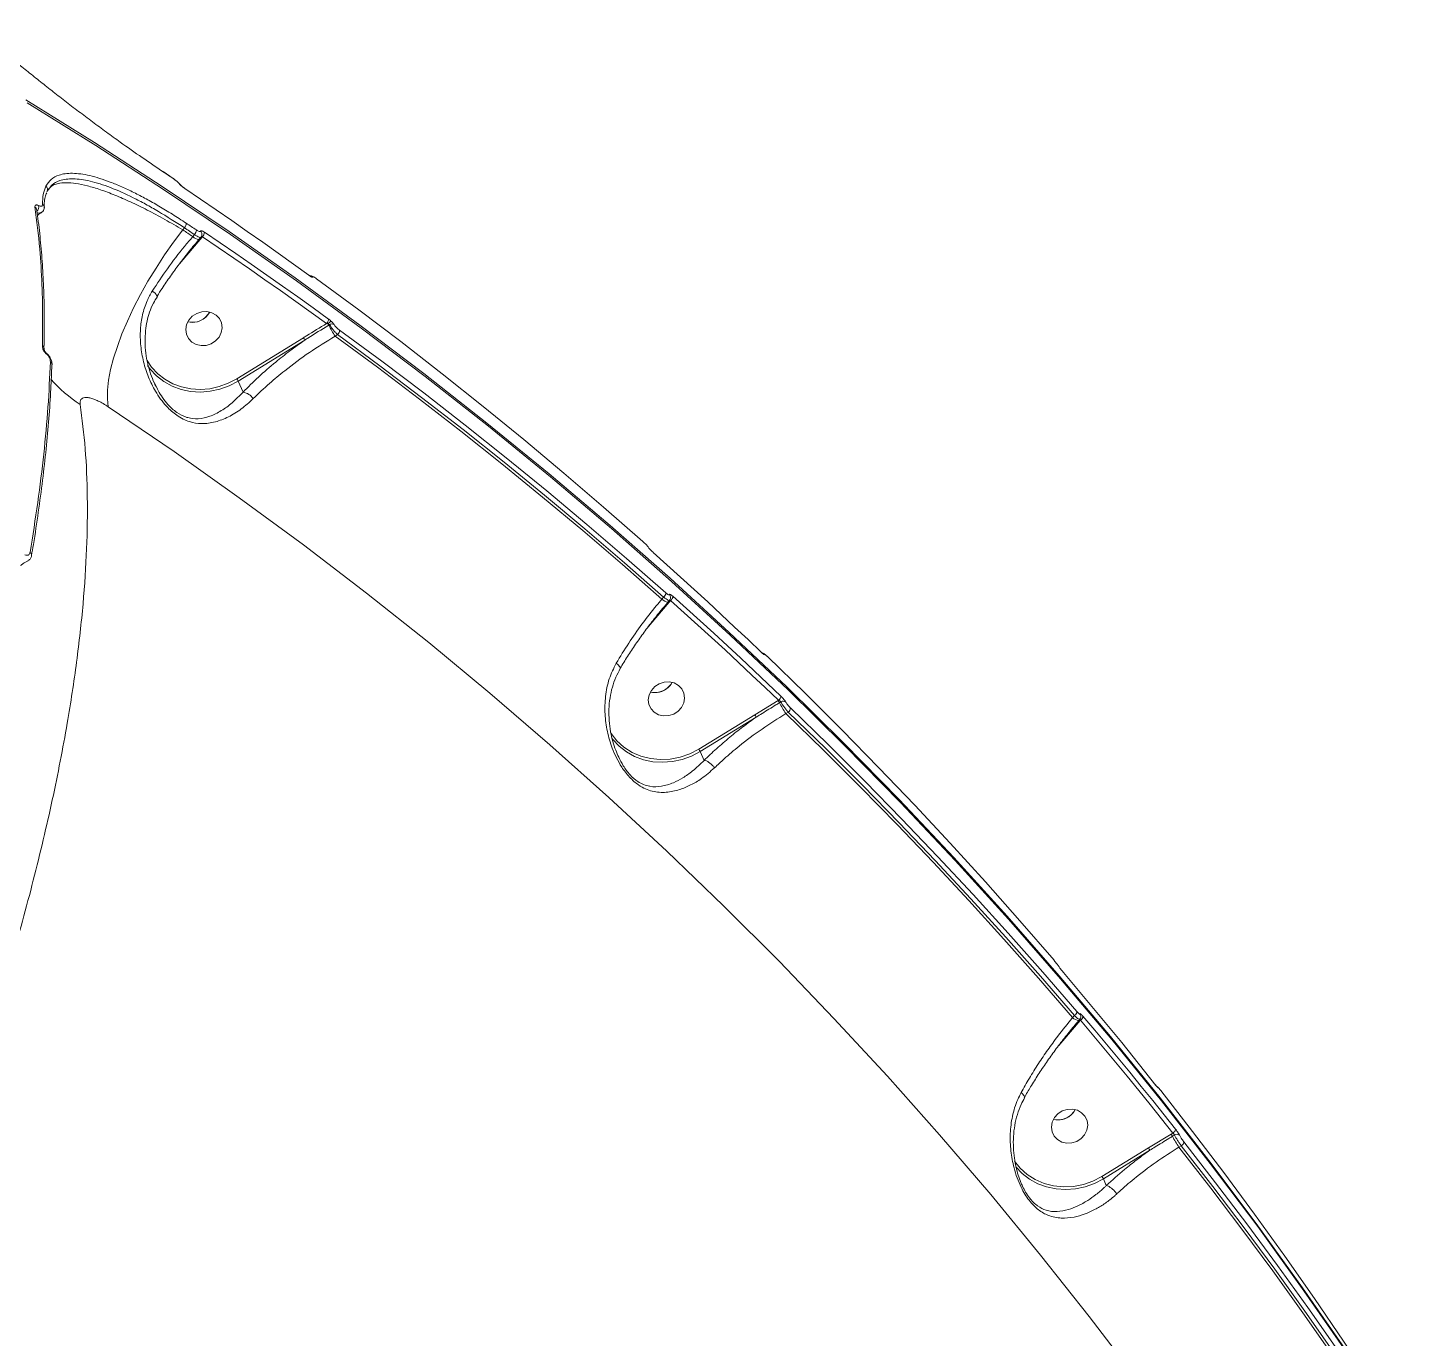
# Model space of a CAD drawing. Header units: millimetres. Extents: x -8607 to 7621, y -5747 to 4382.
# Drawn here: x 5597.6 to 5938.8, y 538 to 858.5 of the extents above; entities that cross this region are included whole.
import ezdxf

# ---------------------------------------------------------------- set-up
doc = ezdxf.new("R2010")
doc.units = ezdxf.units.MM
doc.layers.add('DIKOM_ОБЪЕКТ', color=7, linetype='Continuous')

msp = doc.modelspace()

# ---------------------------------------------------------------- linework, layer by layer
at = {"layer": 'DIKOM_ОБЪЕКТ', "color": 7, "linetype": 'Continuous', "lineweight": 15}
for p, q in [((5633.144, 821.691), (5630.65, 823.358)), ((5630.65, 823.358), (5630.693, 823.311)), ((5602.679, 819.06), (5602.248, 818.524)), ((5633.144, 821.691), (5633.186, 821.644)), ((5635.863, 809.629), (5635.494, 809.101)), ((5639.733, 806.746), (5635.586, 801.88)), ((5637.931, 807.473), (5638.355, 807.964)), ((5639.411, 806.761), (5639.4, 806.75)), ((5639.411, 806.761), (5639.901, 807.328)), ((5640.305, 807.408), (5639.733, 806.746)), ((5635.586, 801.88), (5634.68, 800.831)), ((5666.286, 798.061), (5666.33, 798.012)), ((5671.367, 785.912), (5671.171, 785.792)), ((5648.678, 772.682), (5664.978, 782.742)), ((5665.311, 782.174), (5649.011, 772.114)), ((5673.344, 783.498), (5672.75, 783.132)), ((5603.498, 776.134), (5603.494, 776.083)), ((5628.582, 771.718), (5629.12, 770.55)), ((5650.218, 769.417), (5649.011, 772.114)), ((5754.475, 718.06), (5750.318, 713.183)), ((5752.672, 718.787), (5753.097, 719.28)), ((5754.153, 718.075), (5754.143, 718.065)), ((5754.153, 718.075), (5754.53, 718.511)), ((5754.803, 718.44), (5754.475, 718.06)), ((5750.318, 713.183), (5749.358, 712.071)), ((5775.422, 690.523), (5781.09, 693.976)), ((5781.09, 693.976), (5781.206, 694.047)), ((5781.753, 693.658), (5781.406, 693.444)), ((5761.71, 682.061), (5775.422, 690.523)), ((5775.755, 689.955), (5762.043, 681.493)), ((5783.558, 691.138), (5782.985, 690.784)), ((5763, 679.353), (5762.043, 681.493)), ((5854.934, 615.692), (5850.697, 610.722)), ((5853.132, 616.419), (5853.565, 616.921)), ((5854.613, 615.706), (5854.603, 615.697)), ((5854.613, 615.706), (5854.882, 616.018)), ((5855.022, 615.793), (5854.934, 615.692)), ((5855.127, 616.81), (5855.123, 616.853)), ((5850.697, 610.722), (5849.716, 609.585)), ((5871.662, 584.542), (5877.224, 587.929)), ((5877.224, 587.929), (5877.658, 588.197)), ((5878.04, 587.706), (5877.54, 587.397)), ((5860.307, 577.534), (5871.662, 584.542)), ((5871.995, 583.974), (5860.64, 576.966)), ((5879.681, 585.084), (5879.118, 584.737)), ((5861.366, 575.343), (5860.64, 576.966))]:
    msp.add_line(p, q, dxfattribs=at)
at = {"layer": 'DIKOM_ОБЪЕКТ', "color": 7, "linetype": 'Continuous', "lineweight": 15, "flags": 128}
for points in [[(5597.114, 840.911), (5613.895, 830.455), (5630.461, 819.713), (5646.807, 808.688), (5662.927, 797.384), (5678.817, 785.803), (5694.472, 773.949), (5709.887, 761.826), (5725.058, 749.438), (5739.98, 736.788), (5754.649, 723.879), (5769.059, 710.717), (5783.207, 697.305), (5797.089, 683.647), (5810.699, 669.747), (5824.035, 655.609), (5837.092, 641.238), (5849.865, 626.638), (5862.353, 611.814), (5874.549, 596.769), (5886.451, 581.509), (5898.055, 566.037), (5909.358, 550.36), (5920.357, 534.481)], [(5920.687, 533.742), (5909.689, 549.621), (5898.386, 565.299), (5886.782, 580.77), (5874.879, 596.03), (5862.683, 611.075), (5850.196, 625.9), (5837.422, 640.5), (5824.365, 654.871), (5811.03, 669.008), (5797.419, 682.908), (5783.537, 696.566), (5769.389, 709.979), (5754.979, 723.141), (5740.311, 736.049), (5725.389, 748.699), (5710.218, 761.087), (5694.802, 773.21), (5679.147, 785.064), (5663.257, 796.645), (5647.137, 807.95), (5630.791, 818.975), (5614.225, 829.717), (5597.444, 840.172)], [(5633.186, 821.644), (5632.875, 821.853), (5632.563, 822.062), (5632.252, 822.27), (5631.94, 822.478), (5631.628, 822.687), (5631.317, 822.895), (5631.005, 823.103), (5630.693, 823.311)], [(5634.781, 820.256), (5634.711, 820.338), (5634.577, 820.446)], [(5635.916, 819.294), (5635.917, 819.294), (5635.963, 819.243)], [(5666.33, 798.012), (5662.578, 800.72), (5658.814, 803.412), (5655.037, 806.089), (5651.247, 808.751), (5647.445, 811.397), (5643.63, 814.028), (5639.803, 816.643), (5635.963, 819.243)], [(5601.598, 814.606), (5601.598, 814.624), (5601.598, 814.657)], [(5635.494, 809.101), (5633.219, 806.093), (5631.025, 802.977), (5628.932, 799.783), (5626.958, 796.539), (5625.123, 793.276), (5623.443, 790.023), (5621.932, 786.809), (5620.605, 783.664), (5619.474, 780.616), (5618.549, 777.694), (5617.839, 774.924), (5617.35, 772.331), (5617.086, 769.939), (5617.051, 767.77), (5617.244, 765.843)], [(5635.494, 809.101), (5635.799, 808.898), (5636.104, 808.695), (5636.408, 808.491), (5636.713, 808.288), (5637.017, 808.084), (5637.322, 807.88), (5637.626, 807.677), (5637.931, 807.473)], [(5638.355, 807.964), (5638.044, 808.173), (5637.732, 808.381), (5637.421, 808.589), (5637.11, 808.797), (5636.798, 809.005), (5636.487, 809.213), (5636.175, 809.421), (5635.863, 809.629)], [(5636.309, 810.753), (5636.621, 810.545), (5636.933, 810.337), (5637.245, 810.129), (5637.556, 809.921), (5637.868, 809.712), (5638.179, 809.504), (5638.491, 809.295), (5638.802, 809.087)], [(5670.647, 786.195), (5666.898, 788.9), (5663.137, 791.59), (5659.363, 794.265), (5655.577, 796.925), (5651.777, 799.569), (5647.966, 802.197), (5644.142, 804.811), (5640.305, 807.408)], [(5640.754, 808.532), (5644.593, 805.932), (5648.421, 803.317), (5652.235, 800.686), (5656.038, 798.04), (5659.828, 795.378), (5663.605, 792.701), (5667.369, 790.009), (5671.121, 787.301)], [(5666.726, 797.771), (5666.769, 797.744), (5666.866, 797.66)], [(5748.023, 732.887), (5738.417, 741.314), (5728.702, 749.631), (5718.88, 757.836), (5708.952, 765.929), (5698.919, 773.909), (5688.782, 781.775), (5678.544, 789.525), (5668.204, 797.159)], [(5643.511, 781.943), (5644.354, 782.881), (5644.898, 783.987), (5645.099, 785.173), (5644.94, 786.341), (5644.434, 787.399), (5643.623, 788.259), (5642.571, 788.852), (5641.365, 789.13), (5640.102, 789.071), (5638.884, 788.68), (5637.81, 787.987), (5636.967, 787.05), (5636.423, 785.943), (5636.223, 784.758), (5636.382, 783.589), (5636.887, 782.532), (5637.699, 781.672), (5638.75, 781.078), (5639.956, 780.8), (5641.219, 780.859), (5642.437, 781.251), (5643.511, 781.943)], [(5642.054, 789.015), (5641.8, 788.592), (5640.957, 787.655)], [(5672.75, 783.132), (5683.104, 775.491), (5693.356, 767.732), (5703.506, 759.859), (5713.553, 751.87), (5723.493, 743.767), (5733.328, 735.552), (5743.055, 727.225), (5752.672, 718.787)], [(5753.097, 719.28), (5743.499, 727.7), (5733.792, 736.01), (5723.978, 744.209), (5714.058, 752.295), (5704.034, 760.268), (5693.905, 768.127), (5683.675, 775.871), (5673.344, 783.498)], [(5673.821, 784.601), (5684.16, 776.967), (5694.399, 769.217), (5704.535, 761.351), (5714.568, 753.372), (5724.497, 745.278), (5734.319, 737.073), (5744.034, 728.756), (5753.64, 720.329)], [(5602.138, 778.766), (5602.151, 778.806), (5602.159, 778.84), (5602.163, 778.87), (5602.163, 778.894), (5602.158, 778.912), (5602.148, 778.925), (5602.135, 778.932), (5602.117, 778.934)], [(5626.729, 777.123), (5627.847, 775.502), (5629.346, 773.913), (5631.093, 772.565), (5633.049, 771.489), (5635.171, 770.708), (5637.413, 770.239), (5639.727, 770.091), (5642.06, 770.269), (5644.364, 770.769), (5646.586, 771.579), (5648.678, 772.682)], [(5649.011, 772.114), (5646.853, 770.977), (5644.562, 770.141), (5642.187, 769.626), (5639.78, 769.442), (5637.394, 769.594), (5635.082, 770.078), (5632.893, 770.884), (5630.876, 771.994), (5629.075, 773.383), (5627.529, 775.022), (5626.866, 775.92)], [(5868.799, 528.06), (5857.197, 543.312), (5845.295, 558.347), (5833.095, 573.162), (5820.601, 587.751), (5807.818, 602.109), (5794.749, 616.233), (5781.398, 630.118), (5767.77, 643.758), (5753.87, 657.151), (5739.701, 670.291), (5725.268, 683.175), (5710.575, 695.798), (5695.628, 708.156), (5680.432, 720.246), (5664.99, 732.063), (5649.308, 743.604), (5633.391, 754.865), (5617.244, 765.843)], [(5598.515, 729.479), (5598.504, 729.427), (5598.504, 729.426)], [(5776.981, 705.788), (5773.726, 708.886), (5770.458, 711.971), (5767.176, 715.043), (5763.879, 718.101), (5760.569, 721.146), (5757.245, 724.178), (5753.907, 727.196), (5750.556, 730.201)], [(5781.206, 694.047), (5777.954, 697.143), (5774.689, 700.225), (5771.409, 703.294), (5768.115, 706.35), (5764.808, 709.393), (5761.487, 712.422), (5758.151, 715.438), (5754.803, 718.44)], [(5755.346, 719.49), (5758.698, 716.485), (5762.035, 713.467), (5765.359, 710.435), (5768.67, 707.39), (5771.966, 704.332), (5775.248, 701.26), (5778.517, 698.175), (5781.771, 695.077)], [(5848.574, 630.443), (5840.239, 640.079), (5831.78, 649.618), (5823.199, 659.057), (5814.498, 668.396), (5805.677, 677.633), (5796.738, 686.767), (5787.682, 695.797), (5778.509, 704.722)], [(5756.626, 691.373), (5757.469, 692.311), (5758.013, 693.417), (5758.214, 694.603), (5758.055, 695.771), (5757.549, 696.829), (5756.738, 697.689), (5755.687, 698.282), (5754.481, 698.56), (5753.217, 698.501), (5751.999, 698.11), (5750.925, 697.417), (5750.082, 696.479), (5749.539, 695.373), (5749.338, 694.188), (5749.497, 693.019), (5750.003, 691.962), (5750.814, 691.101), (5751.865, 690.508), (5753.071, 690.23), (5754.334, 690.289), (5755.552, 690.681), (5756.626, 691.373)], [(5755.169, 698.445), (5754.915, 698.022), (5754.072, 697.085)], [(5782.985, 690.784), (5792.169, 681.85), (5801.237, 672.81), (5810.187, 663.665), (5819.018, 654.418), (5827.73, 645.068), (5836.32, 635.617), (5844.788, 626.067), (5853.132, 616.419)], [(5853.565, 616.921), (5845.236, 626.549), (5836.785, 636.08), (5828.211, 645.511), (5819.517, 654.842), (5810.704, 664.071), (5801.772, 673.198), (5792.723, 682.22), (5783.558, 691.138)], [(5784.125, 692.164), (5793.298, 683.239), (5802.354, 674.209), (5811.294, 665.075), (5820.114, 655.838), (5828.816, 646.499), (5837.396, 637.06), (5845.855, 627.522), (5854.191, 617.885)], [(5740.096, 686.141), (5740.255, 685.898), (5741.679, 684.109), (5743.395, 682.568), (5745.363, 681.313), (5747.533, 680.374), (5749.854, 679.774), (5752.27, 679.527), (5754.723, 679.639), (5757.152, 680.108), (5759.5, 680.922), (5761.71, 682.061)], [(5762.043, 681.493), (5759.888, 680.371), (5757.602, 679.55), (5755.236, 679.046), (5752.839, 678.872), (5750.464, 679.03), (5748.163, 679.518), (5745.986, 680.324), (5743.979, 681.431), (5742.187, 682.816), (5740.647, 684.448), (5740.41, 684.752)], [(5873.512, 599.85), (5870.735, 603.343), (5867.942, 606.825), (5865.133, 610.295), (5862.309, 613.753), (5859.469, 617.199), (5856.614, 620.634), (5853.743, 624.058), (5850.857, 627.469)], [(5877.658, 588.197), (5874.883, 591.687), (5872.092, 595.166), (5869.285, 598.633), (5866.463, 602.088), (5863.626, 605.532), (5860.773, 608.964), (5857.905, 612.384), (5855.022, 615.793)], [(5855.648, 616.758), (5858.534, 613.347), (5861.404, 609.923), (5864.259, 606.488), (5867.099, 603.042), (5869.923, 599.584), (5872.732, 596.114), (5875.525, 592.632), (5878.303, 589.139)], [(5873.867, 599.441), (5873.991, 599.348), (5874.114, 599.217)], [(5933.23, 516.196), (5926.374, 526.792), (5919.385, 537.305), (5912.264, 547.735), (5905.012, 558.08), (5897.63, 568.338), (5890.118, 578.508), (5882.478, 588.59), (5874.711, 598.58)], [(5855.224, 586.847), (5856.067, 587.784), (5856.61, 588.891), (5856.811, 590.076), (5856.652, 591.245), (5856.146, 592.302), (5855.335, 593.162), (5854.284, 593.756), (5853.078, 594.034), (5851.815, 593.975), (5850.597, 593.583), (5849.523, 592.89), (5848.68, 591.953), (5848.136, 590.847), (5847.935, 589.661), (5848.094, 588.492), (5848.6, 587.435), (5849.411, 586.575), (5850.462, 585.982), (5851.668, 585.703), (5852.932, 585.763), (5854.15, 586.154), (5855.224, 586.847)], [(5853.767, 593.919), (5853.512, 593.496), (5852.669, 592.558)], [(5879.118, 584.737), (5886.895, 574.734), (5894.544, 564.641), (5902.065, 554.458), (5909.455, 544.186), (5916.715, 533.828), (5923.844, 523.385), (5930.839, 512.858), (5937.702, 502.247)], [(5938.151, 502.768), (5931.3, 513.355), (5924.317, 523.86), (5917.202, 534.281), (5909.956, 544.617), (5902.58, 554.867), (5895.075, 565.029), (5887.441, 575.102), (5879.681, 585.084)], [(5880.328, 586.023), (5888.095, 576.032), (5895.735, 565.95), (5903.246, 555.78), (5910.628, 545.522), (5917.88, 535.177), (5925.001, 524.747), (5931.99, 514.234), (5938.846, 503.638)], [(5838.912, 581.282), (5840.276, 579.582), (5841.993, 578.042), (5843.96, 576.787), (5846.13, 575.848), (5848.452, 575.248), (5850.868, 575.001), (5853.32, 575.113), (5855.75, 575.582), (5858.098, 576.395), (5860.307, 577.534)], [(5860.64, 576.966), (5858.485, 575.845), (5856.2, 575.023), (5853.833, 574.52), (5851.436, 574.345), (5849.062, 574.504), (5846.761, 574.991), (5844.583, 575.798), (5842.576, 576.905), (5840.784, 578.29), (5839.245, 579.921), (5839.237, 579.931)]]:
    msp.add_lwpolyline(points, dxfattribs=at)
at = {"layer": 'DIKOM_ОБЪЕКТ', "color": 7, "linetype": 'Continuous', "lineweight": 15}
for centre, radius, start, end in [((5601.457, 819.055), 0.953, 326.15097, 54.31338), ((5598.922, 814.008), 0.814, 7.87742, 60.33498), ((5598.731, 814.776), 1.52, 313.81961, 11.00533), ((5600.734, 814.612), 0.865, 2.97757, 58.37168), ((5634.704, 810.739), 1.605, 316.24967, 0.50216), ((5637.202, 809.074), 1.601, 316.08206, 0.44011), ((5639.231, 808.053), 0.936, 1.95223, 54.11206), ((5639.742, 809.3), 2.573, 225.25829, 262.37229), ((5639.027, 805.845), 1.144, 51.88314, 64.75765), ((5639.167, 808.514), 1.587, 315.82576, 0.6415), ((5666.662, 796.793), 1, 52.57401, 86.26533), ((5627.032, 792.105), 2.271, 20.19351, 63.93463), ((5637.836, 791.281), 4.789, 256.4356, 331.75648), ((5637.827, 791.302), 4.806, 256.60181, 310.63849), ((5669.585, 787.304), 1.535, 313.74744, 359.88119), ((5674.259, 783.413), 4.249, 126.766, 140.42737), ((5666.686, 783.451), 5.06, 27.56052, 31.83346), ((5699.714, 800.932), 32.309, 207.94323, 213.43059), ((5671.952, 785.057), 1.036, 59.76914, 124.38444), ((5660.297, 779.616), 5.629, 27.02186, 33.72772), ((5672.28, 784.613), 1.541, 313.68977, 359.55315), ((5600.776, 780.149), 0.759, 358.68608, 62.3493), ((5602.738, 776.129), 0.76, 0.39109, 62.22648), ((5629.741, 796.354), 35.646, 221.8054, 237.13652), ((5643.997, 769.557), 5.629, 27.02186, 33.72772), ((5649.504, 765.524), 3.957, 35.71972, 79.60174), ((5597.808, 729.526), 0.708, 356.20865, 64.80229), ((5752.23, 720.393), 1.411, 307.91636, 357.40472), ((5754.478, 720.606), 2.563, 225.2119, 262.49109), ((5753.768, 717.16), 1.144, 51.88334, 64.75797), ((5753.854, 719.233), 0.934, 4.32717, 46.61879), ((5753.948, 719.547), 1.399, 307.64324, 357.64052), ((5777.062, 704.567), 0.972, 45.19322, 65.98393), ((5750.951, 700.711), 4.789, 256.43593, 331.75616), ((5750.942, 700.732), 4.806, 256.60181, 310.63849), ((5775.697, 690.416), 6.462, 27.94314, 33.43036), ((5780.416, 695.151), 1.357, 305.59941, 356.88861), ((5809.949, 708.584), 32.31, 207.94314, 213.43036), ((5782.327, 692.815), 1.02, 52.30451, 124.23843), ((5770.74, 687.398), 5.629, 27.02179, 33.72749), ((5782.765, 692.246), 1.363, 305.56328, 356.52686), ((5757.028, 678.935), 5.63, 27.022, 33.72733), ((5852.944, 618.009), 1.253, 299.72744, 354.34754), ((5854.937, 618.236), 2.561, 225.20483, 262.50905), ((5854.228, 614.791), 1.144, 51.88334, 64.75797), ((5854.197, 616.735), 0.933, 7.2194, 39.10462), ((5854.411, 616.874), 1.242, 299.4322, 354.61841), ((5849.548, 596.185), 4.789, 256.43565, 331.75644), ((5849.539, 596.205), 4.806, 256.60181, 310.63849), ((5871.831, 584.369), 6.462, 27.94314, 33.43036), ((5906.083, 602.538), 32.31, 207.94314, 213.43036), ((5877.103, 589.268), 1.206, 297.36904, 353.85937), ((5878.604, 586.876), 1.004, 44.74395, 124.19005), ((5866.98, 581.416), 5.629, 27.02179, 33.72749), ((5879.124, 586.161), 1.212, 297.35266, 353.46085), ((5855.625, 574.409), 5.63, 27.022, 33.72733)]:
    msp.add_arc(centre, radius, start, end, dxfattribs=at)
for points, knots in [([(5630.693, 823.311), (5628.979, 824.465), (5625.523, 826.795), (5620.837, 830.102), (5616.782, 833.035), (5613.371, 835.553), (5609.961, 838.117), (5606.62, 840.674), (5603.386, 843.191), (5600.262, 845.66), (5597.228, 848.093), (5594.35, 850.433), (5591.657, 852.652), (5589.153, 854.741), (5586.801, 856.726), (5585.407, 857.921), (5584.708, 858.521)], [0, 0, 0, 0, 0.1013046, 0.2043245, 0.2693234, 0.3347703, 0.4016321, 0.4689837, 0.5341683, 0.5998078, 0.6668825, 0.7344532, 0.7996653, 0.8653309, 0.9324208, 1, 1, 1, 1]), ([(5602.013, 819.828), (5602.402, 820.41), (5603.188, 821.582), (5604.886, 822.476), (5606.689, 822.901), (5608.46, 823.002), (5610.476, 822.843), (5612.707, 822.423), (5615.124, 821.755), (5617.719, 820.847), (5620.514, 819.692), (5623.456, 818.309), (5626.505, 816.724), (5629.654, 814.945), (5632.927, 812.968), (5635.179, 811.493), (5636.309, 810.753)], [0, 0, 0, 0, 0.10012, 0.2018927, 0.2670866, 0.3327346, 0.3998168, 0.4673953, 0.5327955, 0.5986549, 0.6659611, 0.7337666, 0.7991438, 0.8649761, 0.9322411, 1, 1, 1, 1]), ([(5601.188, 815.349), (5601.195, 816.205), (5601.211, 817.928), (5601.744, 819.192), (5602.013, 819.828)], [0, 0, 0, 0, 0.4964926, 1, 1, 1, 1]), ([(5602.585, 818.92), (5602.792, 819.215), (5603.308, 819.947), (5604.81, 820.5), (5606.874, 820.709), (5609.28, 820.511), (5612.09, 819.939), (5615.293, 818.982), (5618.835, 817.663), (5622.67, 816.002), (5626.762, 814.001), (5631.043, 811.72), (5634.012, 809.973), (5635.494, 809.101)], [0, 0, 0, 0, 0.0722855, 0.1792451, 0.270148, 0.3613322, 0.452235, 0.5434486, 0.6349465, 0.7261601, 0.8173453, 0.9088147, 1, 1, 1, 1]), ([(5635.863, 809.629), (5633.727, 811.011), (5630.495, 813.102), (5626.36, 815.436), (5622.364, 817.525), (5618.614, 819.194), (5615.195, 820.402), (5612.024, 821.285), (5609.24, 821.674), (5606.896, 821.557), (5605.11, 821.134), (5603.605, 820.39), (5602.946, 819.443), (5602.679, 819.06)], [0, 0, 0, 0, 0.13580035, 0.20547049, 0.27565277, 0.4114529, 0.48114304, 0.5513513, 0.6866504, 0.75608148, 0.82602632, 0.9296156, 1, 1, 1, 1]), ([(5634.773, 820.258), (5634.758, 820.282), (5634.63, 820.475), (5634.31, 820.778), (5633.762, 821.249), (5633.326, 821.577), (5633.106, 821.714), (5633.066, 821.738)], [0, 0, 0, 0, 0.0462748, 0.3745184, 0.6498235, 0.9378655, 1, 1, 1, 1]), ([(5634.577, 820.446), (5634.511, 820.525), (5634.379, 820.683), (5634.046, 820.992), (5633.657, 821.311), (5633.359, 821.528), (5633.207, 821.631), (5633.186, 821.644)], [0, 0, 0, 0, 0.2407363, 0.4813566, 0.7220917, 0.9627992, 1, 1, 1, 1]), ([(5635.963, 819.243), (5635.943, 819.257), (5635.791, 819.36), (5635.494, 819.578), (5635.106, 819.898), (5634.774, 820.208), (5634.642, 820.366), (5634.577, 820.446)], [0, 0, 0, 0, 0.0372318, 0.2778758, 0.5185808, 0.7592337, 1, 1, 1, 1]), ([(5635.424, 819.658), (5635.413, 819.667), (5635.283, 819.766), (5635.08, 819.947), (5634.886, 820.134), (5634.795, 820.238), (5634.785, 820.253), (5634.781, 820.257)], [0, 0, 0, 0, 0.0360138, 0.4023053, 0.6930989, 0.9034668, 1, 1, 1, 1]), ([(5635.917, 819.296), (5635.855, 819.338), (5635.695, 819.445), (5635.527, 819.577), (5635.424, 819.658)], [0, 0, 0, 0, 0.3868692, 1, 1, 1, 1]), ([(5601.634, 814.608), (5601.625, 814.711), (5601.569, 815.39), (5601.677, 816.438), (5601.871, 817.541), (5602.111, 818.046), (5602.188, 818.208)], [0, 0, 0, 0, 0.0673743, 0.442641, 0.8202223, 1, 1, 1, 1]), ([(5599.325, 814.716), (5599.322, 814.742), (5599.304, 814.902), (5599.363, 815.112), (5599.592, 815.224), (5599.882, 815.209), (5600.109, 815.114), (5600.223, 815.066)], [0, 0, 0, 0, 0.0639347, 0.3885906, 0.6455869, 0.8222987, 1, 1, 1, 1]), ([(5601.128, 780.822), (5601.137, 781.218), (5601.181, 783.198), (5601.23, 788.275), (5601.081, 795.835), (5600.529, 805.272), (5599.756, 811.337), (5599.325, 814.716)], [0, 0, 0, 0, 0.03216595, 0.1608352, 0.41820876, 0.67595696, 1, 1, 1, 1]), ([(5601.515, 780.133), (5601.533, 780.7), (5601.628, 783.592), (5601.615, 788.601), (5601.467, 795.136), (5601.122, 801.428), (5600.579, 807.474), (5600.104, 811.699), (5599.757, 813.843), (5599.712, 814.119)], [0, 0, 0, 0, 0.0454601, 0.23170131, 0.4175354, 0.60274983, 0.787522, 0.9726628, 1, 1, 1, 1]), ([(5600.886, 813.406), (5600.777, 813.343), (5600.549, 813.209), (5600.162, 813.199), (5599.906, 813.285), (5599.842, 813.306)], [0, 0, 0, 0, 0.4037975, 0.8518733, 1, 1, 1, 1]), ([(5599.921, 812.667), (5600.165, 812.875), (5600.458, 813.123), (5600.877, 813.337), (5600.946, 813.373)], [0, 0, 0, 0, 0.8353984, 1, 1, 1, 1]), ([(5600.223, 815.066), (5600.341, 815.016), (5600.577, 814.917), (5600.884, 814.901), (5601.142, 815.01), (5601.171, 815.228), (5601.188, 815.349)], [0, 0, 0, 0, 0.1849053, 0.368597, 0.6500906, 1, 1, 1, 1]), ([(5600.893, 813.387), (5600.937, 813.403), (5601.159, 813.486), (5601.43, 813.848), (5601.604, 814.291), (5601.584, 814.557), (5601.577, 814.657)], [0, 0, 0, 0, 0.0890787, 0.4491228, 0.7954515, 1, 1, 1, 1]), ([(5638.802, 809.087), (5638.932, 809.005), (5639.19, 808.842), (5639.505, 808.71), (5639.717, 808.684), (5639.779, 808.746), (5639.78, 808.804), (5639.78, 808.811)], [0, 0, 0, 0, 0.2404748, 0.4810174, 0.7218885, 0.9628789, 1, 1, 1, 1]), ([(5639.78, 808.811), (5639.78, 808.819), (5639.781, 808.876), (5639.843, 808.938), (5640.054, 808.911), (5640.367, 808.778), (5640.625, 808.614), (5640.754, 808.532)], [0, 0, 0, 0, 0.0372896, 0.2782363, 0.5190458, 0.7595575, 1, 1, 1, 1]), ([(5628.029, 794.145), (5629.234, 795.98), (5631.679, 799.703), (5635.104, 804.153), (5637.248, 806.671), (5637.931, 807.473)], [0, 0, 0, 0, 0.3984801, 0.8085148, 1, 1, 1, 1]), ([(5629.2, 792.874), (5629.607, 793.521), (5630.643, 795.167), (5632.45, 797.796), (5634.586, 800.744), (5636.825, 803.618), (5638.447, 805.62), (5639.33, 806.619), (5639.425, 806.728)], [0, 0, 0, 0, 0.1348901, 0.3434036, 0.553324, 0.7639521, 0.9743613, 1, 1, 1, 1]), ([(5639.874, 807.351), (5639.857, 807.322), (5639.808, 807.241), (5639.493, 807.314), (5638.992, 807.542), (5638.567, 807.824), (5638.355, 807.964)], [0, 0, 0, 0, 0.1521685, 0.4349137, 0.7174149, 1, 1, 1, 1]), ([(5639.891, 807.331), (5639.906, 807.344), (5640.031, 807.449), (5640.143, 807.728), (5640.158, 807.975), (5640.164, 808.085)], [0, 0, 0, 0, 0.0728739, 0.5871457, 1, 1, 1, 1]), ([(5640.305, 807.408), (5640.259, 807.431), (5640.166, 807.478), (5640.047, 807.509), (5639.998, 807.501), (5639.973, 807.496)], [0, 0, 0, 0, 0.3326321, 0.6661592, 1, 1, 1, 1]), ([(5666.726, 797.772), (5666.711, 797.78), (5666.649, 797.814), (5666.496, 797.911), (5666.352, 798.016), (5666.287, 798.063)], [0, 0, 0, 0, 0.1553677, 0.6252644, 1, 1, 1, 1]), ([(5666.866, 797.66), (5666.821, 797.687), (5666.663, 797.779), (5666.468, 797.915), (5666.33, 798.012)], [0, 0, 0, 0, 0.2879213, 1, 1, 1, 1]), ([(5668.167, 797.2), (5668.136, 797.223), (5667.903, 797.396), (5667.538, 797.629), (5667.174, 797.803), (5666.874, 797.896), (5666.706, 797.882), (5666.646, 797.878)], [0, 0, 0, 0, 0.0587778, 0.4344454, 0.7403675, 0.9081272, 1, 1, 1, 1]), ([(5666.827, 797.718), (5666.828, 797.718), (5666.834, 797.715), (5666.803, 797.728), (5666.756, 797.754), (5666.73, 797.769)], [0, 0, 0, 0, 0.0381638, 0.4799909, 1, 1, 1, 1]), ([(5667.27, 797.587), (5667.267, 797.557), (5667.261, 797.497), (5667.105, 797.534), (5666.942, 797.621), (5666.866, 797.66)], [0, 0, 0, 0, 0.3509587, 0.7013913, 1, 1, 1, 1]), ([(5668.204, 797.159), (5668.067, 797.255), (5667.793, 797.447), (5667.48, 797.619), (5667.28, 797.682), (5667.273, 797.618), (5667.27, 797.587)], [0, 0, 0, 0, 0.2566213, 0.51365945, 0.76122275, 1, 1, 1, 1]), ([(5652.717, 767.835), (5651.748, 766.946), (5649.78, 765.141), (5646.663, 763.273), (5643.437, 762.019), (5640.284, 761.581), (5637.604, 761.974), (5635.548, 762.794), (5633.616, 763.936), (5631.71, 765.637), (5630.024, 767.712), (5628.481, 770.081), (5627.006, 773.111), (5625.794, 776.829), (5625.1, 780.762), (5625.016, 784.637), (5625.549, 788.342), (5626.532, 791.505), (5627.58, 793.353), (5628.029, 794.145)], [0, 0, 0, 0, 0.07475823, 0.15190946, 0.22739078, 0.30517641, 0.36884964, 0.40103936, 0.43432963, 0.49045712, 0.5278011, 0.56608448, 0.63010266, 0.69576569, 0.76372874, 0.83322368, 0.89282715, 0.95406149, 1, 1, 1, 1]), ([(5629.087, 770.53), (5628.898, 770.885), (5628.315, 771.981), (5627.555, 773.932), (5626.836, 776.397), (5626.378, 779.003), (5626.2, 781.709), (5626.328, 784.327), (5626.693, 786.768), (5627.333, 789.017), (5628.166, 791.05), (5628.927, 792.278), (5629.267, 792.826)], [0, 0, 0, 0, 0.0504243, 0.1555342, 0.2651835, 0.3796444, 0.4978218, 0.617678, 0.7202508, 0.816298, 0.9179852, 1, 1, 1, 1]), ([(5664.978, 782.742), (5665.232, 782.897), (5667.117, 784.055), (5669.009, 785.202), (5670.647, 786.195)], [0, 0, 0, 0, 0.1343653, 1, 1, 1, 1]), ([(5671.171, 785.792), (5669.466, 784.749), (5667.508, 783.552), (5665.563, 782.331), (5665.311, 782.174)], [0, 0, 0, 0, 0.8707687, 1, 1, 1, 1]), ([(5670.984, 786.119), (5670.905, 786.141), (5670.792, 786.172), (5670.68, 786.19), (5670.647, 786.195)], [0, 0, 0, 0, 0.7053791, 1, 1, 1, 1]), ([(5671.367, 785.912), (5671.349, 785.933), (5671.327, 785.959), (5671.252, 786.011), (5671.148, 786.065), (5671.038, 786.102), (5670.984, 786.119)], [0, 0, 0, 0, 0.261838, 0.3210036, 0.6715723, 1, 1, 1, 1]), ([(5671.121, 787.301), (5671.178, 787.259), (5671.376, 787.112), (5671.575, 786.939), (5671.716, 786.816)], [0, 0, 0, 0, 0.2879215, 1, 1, 1, 1]), ([(5673.344, 783.498), (5673.285, 783.556), (5673.036, 783.799), (5672.589, 784.274), (5672.062, 784.895), (5671.623, 785.476), (5671.452, 785.766), (5671.367, 785.912)], [0, 0, 0, 0, 0.0748908, 0.3151648, 0.5451327, 0.7714954, 1, 1, 1, 1]), ([(5671.716, 786.816), (5671.816, 786.723), (5672.031, 786.521), (5672.309, 786.21), (5672.419, 786.038), (5672.473, 785.952)], [0, 0, 0, 0, 0.2986226, 0.6490483, 1, 1, 1, 1]), ([(5672.473, 785.952), (5672.528, 785.866), (5672.637, 785.694), (5672.933, 785.363), (5673.294, 785.018), (5673.604, 784.761), (5673.779, 784.632), (5673.821, 784.601)], [0, 0, 0, 0, 0.2249539, 0.4495811, 0.6803277, 0.9238133, 1, 1, 1, 1]), ([(5650.218, 769.417), (5651.448, 770.651), (5653.929, 773.141), (5657.84, 776.519), (5661.649, 779.549), (5664.087, 781.296), (5665.311, 782.174)], [0, 0, 0, 0, 0.2794484, 0.5634184, 0.7807131, 1, 1, 1, 1]), ([(5672.75, 783.132), (5670.634, 781.823), (5666.342, 779.169), (5661.006, 775.199), (5656.406, 771.391), (5654.012, 769.083), (5652.717, 767.835)], [0, 0, 0, 0, 0.2848617, 0.5777505, 0.7715673, 1, 1, 1, 1]), ([(5602.138, 778.766), (5602.112, 778.787), (5601.989, 778.882), (5601.756, 779.119), (5601.48, 779.513), (5601.186, 780.134), (5601.151, 780.547), (5601.128, 780.822)], [0, 0, 0, 0, 0.0349369, 0.1620442, 0.3362758, 0.5591676, 1, 1, 1, 1]), ([(5602.248, 778.863), (5602.239, 778.868), (5602.22, 778.877), (5602.171, 778.908), (5602.108, 778.955), (5602.029, 779.028), (5601.93, 779.136), (5601.804, 779.308), (5601.661, 779.567), (5601.546, 779.906), (5601.543, 780.058), (5601.542, 780.142)], [0, 0, 0, 0, 0.027738, 0.0556969, 0.0920587, 0.1327522, 0.1913012, 0.2831911, 0.4372176, 0.6858882, 1, 1, 1, 1]), ([(5603.484, 776.135), (5603.49, 776.217), (5603.516, 776.596), (5603.364, 777.232), (5603.006, 777.992), (5602.594, 778.565), (5602.264, 778.813), (5602.137, 778.908)], [0, 0, 0, 0, 0.09000156, 0.41522375, 0.65560868, 0.86788244, 1, 1, 1, 1]), ([(5603.092, 776.801), (5603.073, 777.068), (5603.043, 777.464), (5602.766, 778.056), (5602.505, 778.43), (5602.281, 778.655), (5602.163, 778.747), (5602.138, 778.766)], [0, 0, 0, 0, 0.4456086, 0.6623372, 0.8364855, 0.9657331, 1, 1, 1, 1]), ([(5598.11, 730.167), (5598.772, 734.284), (5600.097, 742.524), (5601.533, 754.374), (5602.597, 765.878), (5602.927, 773.158), (5603.092, 776.801)], [0, 0, 0, 0, 0.2488739, 0.4981939, 0.748869, 1, 1, 1, 1]), ([(5598.466, 729.431), (5598.622, 730.329), (5599.252, 733.947), (5600.17, 740.115), (5601.218, 747.928), (5602.073, 755.555), (5602.742, 762.997), (5603.218, 769.858), (5603.381, 774.142), (5603.456, 776.086)], [0, 0, 0, 0, 0.05350047, 0.21560781, 0.37784718, 0.54018448, 0.70258476, 0.86500978, 1, 1, 1, 1]), ([(5617.244, 765.843), (5616.832, 766.107), (5616, 766.641), (5614.815, 767.265), (5613.704, 767.741), (5612.723, 768.036), (5611.876, 768.15), (5611.204, 768.075), (5610.71, 767.812), (5610.448, 767.409), (5610.349, 766.932), (5610.382, 766.587), (5610.398, 766.413)], [0, 0, 0, 0, 0.1076319, 0.2179992, 0.3241974, 0.4332355, 0.5370583, 0.6438545, 0.7461635, 0.8516195, 0.9252159, 1, 1, 1, 1]), ([(5629.12, 770.55), (5629.231, 770.3), (5629.609, 769.443), (5630.525, 768.05), (5631.964, 766.157), (5633.956, 764.334), (5635.669, 763.483), (5637.429, 762.955), (5639.445, 762.798), (5642.14, 763.423), (5644.891, 764.79), (5647.611, 766.73), (5649.342, 768.514), (5650.218, 769.417)], [0, 0, 0, 0, 0.0259651, 0.0889284, 0.1533943, 0.2444736, 0.3344402, 0.3506943, 0.4580843, 0.5906895, 0.7277115, 0.8621511, 1, 1, 1, 1]), ([(5610.398, 766.413), (5610.849, 762.836), (5611.751, 755.672), (5612.234, 743.834), (5612.072, 731.21), (5611.194, 717.745), (5609.612, 703.499), (5607.63, 690.534), (5605.547, 679.192), (5603.598, 669.699), (5601.4, 659.981), (5598.966, 650.094), (5596.306, 640.066), (5593.423, 629.896), (5590.306, 619.55), (5586.967, 609.064), (5583.415, 598.463), (5579.037, 586.001), (5573.684, 571.574), (5567.273, 555.304), (5560.49, 539.005), (5553.462, 522.946), (5546.15, 506.993), (5538.634, 491.283), (5530.618, 475.2), (5522.096, 458.776), (5513.102, 442.134), (5503.892, 425.741), (5494.625, 409.851), (5485.235, 394.32), (5475.813, 379.268), (5465.987, 364.1), (5455.762, 348.864), (5445.2, 333.698), (5434.602, 319.028), (5424.143, 305.07), (5413.736, 291.683), (5403.473, 278.956), (5393.431, 266.972), (5383.631, 255.676), (5377.242, 248.659), (5374.045, 245.147)], [0, 0, 0, 0, 0.03134419, 0.06278625, 0.09437289, 0.12605966, 0.15789521, 0.18983324, 0.20889685, 0.22796047, 0.24711226, 0.26626406, 0.28515516, 0.30404626, 0.32302307, 0.34199989, 0.36083371, 0.37968863, 0.40783653, 0.43605496, 0.46343133, 0.4908725, 0.51724689, 0.54367912, 0.56966771, 0.59786162, 0.62612609, 0.65354693, 0.68103254, 0.70744938, 0.73392402, 0.75995407, 0.78821804, 0.81655262, 0.84404121, 0.87159459, 0.89807625, 0.92461569, 0.95070922, 0.97533148, 1, 1, 1, 1]), ([(5749.291, 731.546), (5749.23, 731.629), (5749.106, 731.795), (5748.802, 732.133), (5748.451, 732.492), (5748.182, 732.745), (5748.044, 732.868), (5748.023, 732.887)], [0, 0, 0, 0, 0.2393873, 0.4786703, 0.7179146, 0.9577109, 1, 1, 1, 1]), ([(5750.556, 730.201), (5750.535, 730.22), (5750.397, 730.343), (5750.129, 730.598), (5749.779, 730.957), (5749.476, 731.297), (5749.353, 731.463), (5749.291, 731.546)], [0, 0, 0, 0, 0.0426165, 0.282457, 0.5216215, 0.7607575, 1, 1, 1, 1]), ([(5595.814, 727.015), (5596.002, 727.175), (5596.497, 727.596), (5597.197, 727.965), (5597.632, 728.195)], [0, 0, 0, 0, 0.3794683, 1, 1, 1, 1]), ([(5596.881, 729.633), (5597.016, 729.589), (5597.285, 729.499), (5597.644, 729.546), (5597.929, 729.723), (5598.067, 729.961), (5598.102, 730.128), (5598.11, 730.167)], [0, 0, 0, 0, 0.2210992, 0.4418507, 0.6744982, 0.9251297, 1, 1, 1, 1]), ([(5597.598, 728.225), (5597.737, 728.3), (5598.079, 728.484), (5598.399, 728.955), (5598.463, 729.333), (5598.489, 729.483)], [0, 0, 0, 0, 0.29128, 0.7171859, 1, 1, 1, 1]), ([(5753.64, 720.329), (5753.755, 720.231), (5753.985, 720.036), (5754.262, 719.861), (5754.446, 719.802), (5754.497, 719.85), (5754.495, 719.904), (5754.495, 719.911)], [0, 0, 0, 0, 0.240665, 0.4814361, 0.721633, 0.9612014, 1, 1, 1, 1]), ([(5741.476, 703.091), (5742.474, 704.731), (5744.432, 707.95), (5747.778, 712.698), (5750.554, 716.278), (5752.227, 718.259), (5752.672, 718.787)], [0, 0, 0, 0, 0.3028924, 0.59446107, 0.89202867, 1, 1, 1, 1]), ([(5742.469, 701.827), (5742.611, 702.071), (5743.323, 703.298), (5744.744, 705.524), (5746.727, 708.484), (5748.84, 711.425), (5751.053, 714.309), (5752.838, 716.524), (5753.894, 717.733), (5754.166, 718.045)], [0, 0, 0, 0, 0.04382502, 0.21990103, 0.39767748, 0.57681254, 0.75684964, 0.93724477, 1, 1, 1, 1]), ([(5754.503, 718.534), (5754.488, 718.509), (5754.446, 718.436), (5754.156, 718.539), (5753.692, 718.809), (5753.295, 719.123), (5753.097, 719.28)], [0, 0, 0, 0, 0.1538152, 0.4355525, 0.7179151, 1, 1, 1, 1]), ([(5754.495, 719.911), (5754.494, 719.919), (5754.492, 719.973), (5754.543, 720.021), (5754.725, 719.961), (5755.001, 719.784), (5755.231, 719.588), (5755.346, 719.49)], [0, 0, 0, 0, 0.0385716, 0.2780899, 0.5183557, 0.7592314, 1, 1, 1, 1]), ([(5754.516, 718.521), (5754.548, 718.551), (5754.669, 718.664), (5754.76, 718.928), (5754.8, 719.174), (5754.782, 719.285), (5754.779, 719.304)], [0, 0, 0, 0, 0.1467521, 0.564713, 0.9290924, 1, 1, 1, 1]), ([(5754.803, 718.44), (5754.77, 718.479), (5754.706, 718.558), (5754.627, 718.629), (5754.576, 718.659), (5754.567, 718.643), (5754.564, 718.638)], [0, 0, 0, 0, 0.2853029, 0.5676101, 0.8464934, 1, 1, 1, 1]), ([(5765.546, 677.53), (5764.488, 676.604), (5762.569, 674.926), (5759.678, 673.245), (5756.804, 672.046), (5753.7, 671.401), (5750.93, 671.557), (5748.647, 672.319), (5746.75, 673.365), (5744.697, 675.15), (5742.894, 677.515), (5741.525, 679.947), (5740.272, 682.843), (5739.231, 686.436), (5738.654, 690.688), (5738.772, 695.029), (5739.593, 699.274), (5740.863, 701.848), (5741.476, 703.091)], [0, 0, 0, 0, 0.0785517, 0.1424077, 0.2076086, 0.2856911, 0.3665348, 0.4050987, 0.4448429, 0.4974371, 0.549685, 0.5917849, 0.6349331, 0.7063605, 0.7797217, 0.8533218, 0.9291388, 1, 1, 1, 1]), ([(5742.435, 701.846), (5742.453, 701.906), (5742.493, 702.038), (5742.259, 702.394), (5741.907, 702.744), (5741.618, 702.982), (5741.51, 703.065), (5741.476, 703.091)], [0, 0, 0, 0, 0.2447922, 0.5426527, 0.8405141, 0.9507679, 1, 1, 1, 1]), ([(5777.429, 705.411), (5777.43, 705.41), (5777.433, 705.408), (5777.394, 705.435), (5777.297, 705.512), (5777.098, 705.685), (5776.904, 705.872), (5776.788, 705.985)], [0, 0, 0, 0, 0.0410104, 0.1725702, 0.352089, 0.6112636, 1, 1, 1, 1]), ([(5777.747, 705.256), (5777.749, 705.252), (5777.762, 705.21), (5777.737, 705.179), (5777.581, 705.266), (5777.322, 705.471), (5777.094, 705.682), (5776.981, 705.788)], [0, 0, 0, 0, 0.027856, 0.2650195, 0.5077103, 0.7539625, 1, 1, 1, 1]), ([(5778.485, 704.752), (5778.46, 704.776), (5778.279, 704.954), (5777.959, 705.233), (5777.68, 705.441), (5777.383, 705.587), (5777.236, 705.602), (5777.191, 705.607)], [0, 0, 0, 0, 0.0537971, 0.3991926, 0.7676102, 0.9283117, 1, 1, 1, 1]), ([(5778.509, 704.722), (5778.396, 704.828), (5778.17, 705.04), (5777.912, 705.246), (5777.757, 705.333), (5777.732, 705.303), (5777.746, 705.261), (5777.747, 705.256)], [0, 0, 0, 0, 0.2457883, 0.4917905, 0.7342879, 0.9715254, 1, 1, 1, 1]), ([(5742.098, 680.098), (5741.841, 680.677), (5741.284, 681.935), (5740.625, 684.023), (5740.067, 686.44), (5739.728, 689.096), (5739.67, 691.872), (5739.913, 694.607), (5740.494, 697.227), (5741.326, 699.649), (5742.118, 701.115), (5742.498, 701.817)], [0, 0, 0, 0, 0.0813808, 0.1770087, 0.2858497, 0.4084922, 0.5334148, 0.658242, 0.7774562, 0.8933694, 1, 1, 1, 1]), ([(5781.406, 693.444), (5781.123, 693.27), (5779.706, 692.396), (5777.815, 691.245), (5776.22, 690.246), (5775.755, 689.955)], [0, 0, 0, 0, 0.1504218, 0.7521282, 1, 1, 1, 1]), ([(5781.753, 693.658), (5781.734, 693.688), (5781.695, 693.747), (5781.572, 693.85), (5781.418, 693.948), (5781.29, 694.012), (5781.219, 694.042), (5781.206, 694.047)], [0, 0, 0, 0, 0.21786195, 0.44358903, 0.68359884, 0.93977254, 1, 1, 1, 1]), ([(5783.558, 691.138), (5783.519, 691.183), (5783.31, 691.425), (5782.915, 691.912), (5782.421, 692.577), (5782.002, 693.201), (5781.836, 693.506), (5781.753, 693.658)], [0, 0, 0, 0, 0.0547627, 0.2944094, 0.5301252, 0.7646885, 1, 1, 1, 1]), ([(5781.771, 695.077), (5781.797, 695.052), (5781.939, 694.916), (5782.202, 694.64), (5782.526, 694.258), (5782.798, 693.895), (5782.9, 693.713), (5782.951, 693.622)], [0, 0, 0, 0, 0.05577339, 0.29680369, 0.53266233, 0.7662387, 1, 1, 1, 1]), ([(5782.951, 693.622), (5783.002, 693.531), (5783.103, 693.349), (5783.374, 692.985), (5783.697, 692.602), (5783.959, 692.325), (5784.099, 692.189), (5784.125, 692.164)], [0, 0, 0, 0, 0.2340719, 0.4679654, 0.7039629, 0.944859, 1, 1, 1, 1]), ([(5763, 679.353), (5763.986, 680.306), (5765.968, 682.222), (5769.156, 684.954), (5772.417, 687.553), (5774.639, 689.152), (5775.755, 689.955)], [0, 0, 0, 0, 0.2595447, 0.5218385, 0.7598795, 1, 1, 1, 1]), ([(5782.985, 690.784), (5781.022, 689.553), (5777.039, 687.055), (5772.009, 683.258), (5768.196, 680.042), (5766.314, 678.258), (5765.546, 677.53)], [0, 0, 0, 0, 0.3072584, 0.6233184, 0.8463529, 1, 1, 1, 1]), ([(5741.919, 680.533), (5741.967, 680.398), (5742.019, 680.252), (5742.095, 680.112), (5742.101, 680.101)], [0, 0, 0, 0, 0.91682, 1, 1, 1, 1]), ([(5742.101, 680.101), (5742.455, 679.405), (5743.226, 677.884), (5744.826, 675.739), (5746.608, 674.197), (5748.222, 673.365), (5749.181, 673.095), (5750.657, 672.83), (5752.62, 672.891), (5755.278, 673.718), (5757.806, 675.033), (5760.332, 676.797), (5762.075, 678.379), (5763.002, 679.351), (5763.003, 679.352)], [0, 0, 0, 0, 0.0705458, 0.1541126, 0.2370774, 0.297748, 0.3611365, 0.3643794, 0.4977158, 0.6365907, 0.7486459, 0.8626236, 0.99993, 1, 1, 1, 1]), ([(5763.003, 679.352), (5763.002, 679.352), (5763, 679.352), (5763, 679.353), (5763, 679.353)], [0, 0, 0, 0, 0.6212169, 1, 1, 1, 1]), ([(5763.003, 679.352), (5763.179, 679.317), (5763.533, 679.247), (5764.182, 678.88), (5764.828, 678.365), (5765.247, 677.916), (5765.469, 677.634), (5765.519, 677.566), (5765.546, 677.53)], [0, 0, 0, 0, 0.231622, 0.4632441, 0.6948665, 0.9264897, 0.9610341, 1, 1, 1, 1]), ([(5849.718, 628.958), (5849.661, 629.044), (5849.546, 629.216), (5849.275, 629.579), (5848.966, 629.974), (5848.724, 630.267), (5848.598, 630.415), (5848.574, 630.443)], [0, 0, 0, 0, 0.2340719, 0.4679654, 0.7039629, 0.944859, 1, 1, 1, 1]), ([(5850.857, 627.469), (5850.834, 627.497), (5850.708, 627.646), (5850.467, 627.941), (5850.158, 628.336), (5849.889, 628.7), (5849.775, 628.872), (5849.718, 628.958)], [0, 0, 0, 0, 0.0557734, 0.2968037, 0.5326623, 0.7662387, 1, 1, 1, 1]), ([(5854.191, 617.885), (5854.293, 617.77), (5854.497, 617.539), (5854.738, 617.319), (5854.892, 617.231), (5854.927, 617.269), (5854.922, 617.318), (5854.921, 617.324)], [0, 0, 0, 0, 0.2457883, 0.4917905, 0.7342879, 0.9715254, 1, 1, 1, 1]), ([(5840.503, 598.065), (5841.168, 599.244), (5842.504, 601.615), (5844.714, 605.124), (5847.043, 608.553), (5849.812, 612.358), (5851.902, 614.914), (5853.132, 616.419)], [0, 0, 0, 0, 0.1872854, 0.3765509, 0.5570061, 0.7391968, 1, 1, 1, 1]), ([(5841.314, 596.832), (5841.819, 597.713), (5842.893, 599.59), (5844.71, 602.482), (5846.718, 605.487), (5848.851, 608.478), (5851.089, 611.417), (5853.022, 613.831), (5854.222, 615.212), (5854.626, 615.677)], [0, 0, 0, 0, 0.1364278, 0.2905416, 0.4462126, 0.6031836, 0.7610916, 0.9195005, 1, 1, 1, 1]), ([(5854.855, 616.041), (5854.845, 616.019), (5854.814, 615.953), (5854.554, 616.08), (5854.124, 616.394), (5853.751, 616.745), (5853.565, 616.921)], [0, 0, 0, 0, 0.1418033, 0.4264108, 0.7138862, 1, 1, 1, 1]), ([(5854.868, 616.031), (5854.911, 616.074), (5855.028, 616.194), (5855.11, 616.445), (5855.142, 616.687), (5855.123, 616.809), (5855.117, 616.851)], [0, 0, 0, 0, 0.1968075, 0.5373733, 0.8411404, 1, 1, 1, 1]), ([(5854.921, 617.324), (5854.921, 617.329), (5854.915, 617.378), (5854.95, 617.416), (5855.102, 617.327), (5855.342, 617.106), (5855.546, 616.874), (5855.648, 616.758)], [0, 0, 0, 0, 0.027856, 0.2650195, 0.5077103, 0.7539625, 1, 1, 1, 1]), ([(5855.022, 615.793), (5855.003, 615.85), (5854.972, 615.947), (5854.949, 616.01), (5854.94, 616.036)], [0, 0, 0, 0, 0.5984772, 1, 1, 1, 1]), ([(5863.917, 573.288), (5863.731, 573.119), (5862.822, 572.296), (5861.127, 570.985), (5858.706, 569.491), (5856.132, 568.318), (5853.29, 567.504), (5850.308, 567.251), (5847.425, 567.794), (5845.159, 569.034), (5843.576, 570.429), (5842.451, 571.722), (5841.415, 573.239), (5840.417, 575.073), (5839.507, 577.237), (5838.588, 580.212), (5837.927, 583.846), (5837.775, 588.076), (5838.295, 592.325), (5839.296, 595.675), (5840.226, 597.516), (5840.503, 598.065)], [0, 0, 0, 0, 0.013455, 0.0657647, 0.1192356, 0.1826302, 0.2473566, 0.3250329, 0.4053504, 0.467846, 0.4985595, 0.5302984, 0.5609722, 0.5926248, 0.6340457, 0.6764914, 0.747173, 0.8197567, 0.8928425, 0.9680649, 1, 1, 1, 1]), ([(5841.29, 596.855), (5841.313, 596.923), (5841.366, 597.076), (5841.147, 597.455), (5840.834, 597.784), (5840.596, 597.989), (5840.536, 598.039), (5840.503, 598.065)], [0, 0, 0, 0, 0.2570365, 0.5776422, 0.8982489, 0.9460645, 1, 1, 1, 1]), ([(5873.94, 599.347), (5873.941, 599.346), (5873.944, 599.343), (5873.916, 599.37), (5873.841, 599.454), (5873.685, 599.638), (5873.529, 599.831), (5873.431, 599.957), (5873.422, 599.969)], [0, 0, 0, 0, 0.0261228, 0.1509494, 0.3452021, 0.6156875, 0.9644416, 1, 1, 1, 1]), ([(5874.114, 599.217), (5874.117, 599.211), (5874.134, 599.17), (5874.12, 599.153), (5874, 599.266), (5873.793, 599.501), (5873.606, 599.734), (5873.512, 599.85)], [0, 0, 0, 0, 0.0385716, 0.2780899, 0.5183557, 0.7592314, 1, 1, 1, 1]), ([(5874.7, 598.597), (5874.681, 598.621), (5874.543, 598.799), (5874.297, 599.095), (5874.116, 599.295), (5873.929, 599.466), (5873.807, 599.53), (5873.754, 599.558)], [0, 0, 0, 0, 0.0527715, 0.3859138, 0.7631555, 0.8958625, 1, 1, 1, 1]), ([(5874.711, 598.58), (5874.618, 598.697), (5874.432, 598.93), (5874.227, 599.166), (5874.108, 599.28), (5874.094, 599.263), (5874.112, 599.223), (5874.114, 599.217)], [0, 0, 0, 0, 0.240665, 0.4814361, 0.721633, 0.9612014, 1, 1, 1, 1]), ([(5840.66, 575.712), (5840.596, 575.85), (5840.265, 576.553), (5839.787, 577.95), (5839.237, 579.933), (5838.828, 582.197), (5838.596, 584.691), (5838.622, 587.361), (5838.922, 590.065), (5839.554, 592.7), (5840.363, 594.974), (5841.083, 596.278), (5841.379, 596.813)], [0, 0, 0, 0, 0.0200754, 0.1023321, 0.1935182, 0.2940867, 0.4124403, 0.5358671, 0.6638793, 0.7916472, 0.9144739, 1, 1, 1, 1]), ([(5877.54, 587.397), (5877.256, 587.223), (5875.84, 586.349), (5873.984, 585.22), (5872.425, 584.243), (5871.995, 583.974)], [0, 0, 0, 0, 0.1533124, 0.7665831, 1, 1, 1, 1]), ([(5878.04, 587.706), (5878.026, 587.739), (5877.997, 587.804), (5877.909, 587.931), (5877.8, 588.06), (5877.712, 588.149), (5877.665, 588.191), (5877.658, 588.197)], [0, 0, 0, 0, 0.2368888, 0.4742431, 0.7137485, 0.9566078, 1, 1, 1, 1]), ([(5879.681, 585.084), (5879.654, 585.121), (5879.475, 585.367), (5879.126, 585.87), (5878.672, 586.574), (5878.279, 587.232), (5878.12, 587.548), (5878.04, 587.706)], [0, 0, 0, 0, 0.0422597, 0.2819829, 0.5212715, 0.7606222, 1, 1, 1, 1]), ([(5878.303, 589.139), (5878.32, 589.118), (5878.433, 588.974), (5878.653, 588.677), (5878.935, 588.261), (5879.177, 587.869), (5879.271, 587.678), (5879.318, 587.582)], [0, 0, 0, 0, 0.0426165, 0.282457, 0.5216215, 0.7607575, 1, 1, 1, 1]), ([(5879.318, 587.582), (5879.364, 587.487), (5879.458, 587.296), (5879.698, 586.903), (5879.979, 586.485), (5880.198, 586.188), (5880.311, 586.044), (5880.328, 586.023)], [0, 0, 0, 0, 0.2393873, 0.4786703, 0.7179146, 0.9577109, 1, 1, 1, 1]), ([(5861.366, 575.343), (5862.823, 576.662), (5865.193, 578.807), (5868.816, 581.678), (5870.933, 583.207), (5871.995, 583.974)], [0, 0, 0, 0, 0.4427007, 0.7201669, 1, 1, 1, 1]), ([(5879.118, 584.737), (5877.235, 583.537), (5873.413, 581.101), (5868.544, 577.37), (5865.458, 574.716), (5864.118, 573.474), (5863.917, 573.288)], [0, 0, 0, 0, 0.3434989, 0.6969397, 0.9545307, 1, 1, 1, 1]), ([(5840.658, 575.71), (5840.729, 575.528), (5840.998, 574.841), (5841.635, 573.695), (5842.7, 572.076), (5843.731, 571.004), (5845.112, 569.936), (5846.866, 569.1), (5849.344, 568.864), (5851.912, 569.341), (5854.421, 570.313), (5856.677, 571.556), (5858.845, 573.078), (5860.365, 574.371), (5861.202, 575.177), (5861.368, 575.341), (5861.369, 575.342)], [0, 0, 0, 0, 0.0173358, 0.065083, 0.1146677, 0.1922518, 0.2113398, 0.311508, 0.4415715, 0.5767016, 0.6855816, 0.79632, 0.8860052, 0.9772963, 0.999946, 1, 1, 1, 1]), ([(5861.369, 575.342), (5861.368, 575.342), (5861.367, 575.342), (5861.366, 575.343), (5861.366, 575.343)], [0, 0, 0, 0, 0.6959458, 1, 1, 1, 1]), ([(5861.369, 575.342), (5861.535, 575.297), (5861.867, 575.207), (5862.488, 574.812), (5863.112, 574.276), (5863.564, 573.772), (5863.813, 573.439), (5863.892, 573.324), (5863.917, 573.288)], [0, 0, 0, 0, 0.2204855, 0.440971, 0.6614568, 0.8819434, 0.9635568, 1, 1, 1, 1])]:
    msp.add_open_spline(points, degree=3, knots=knots, dxfattribs=at)

doc.saveas('drawing.dxf')
